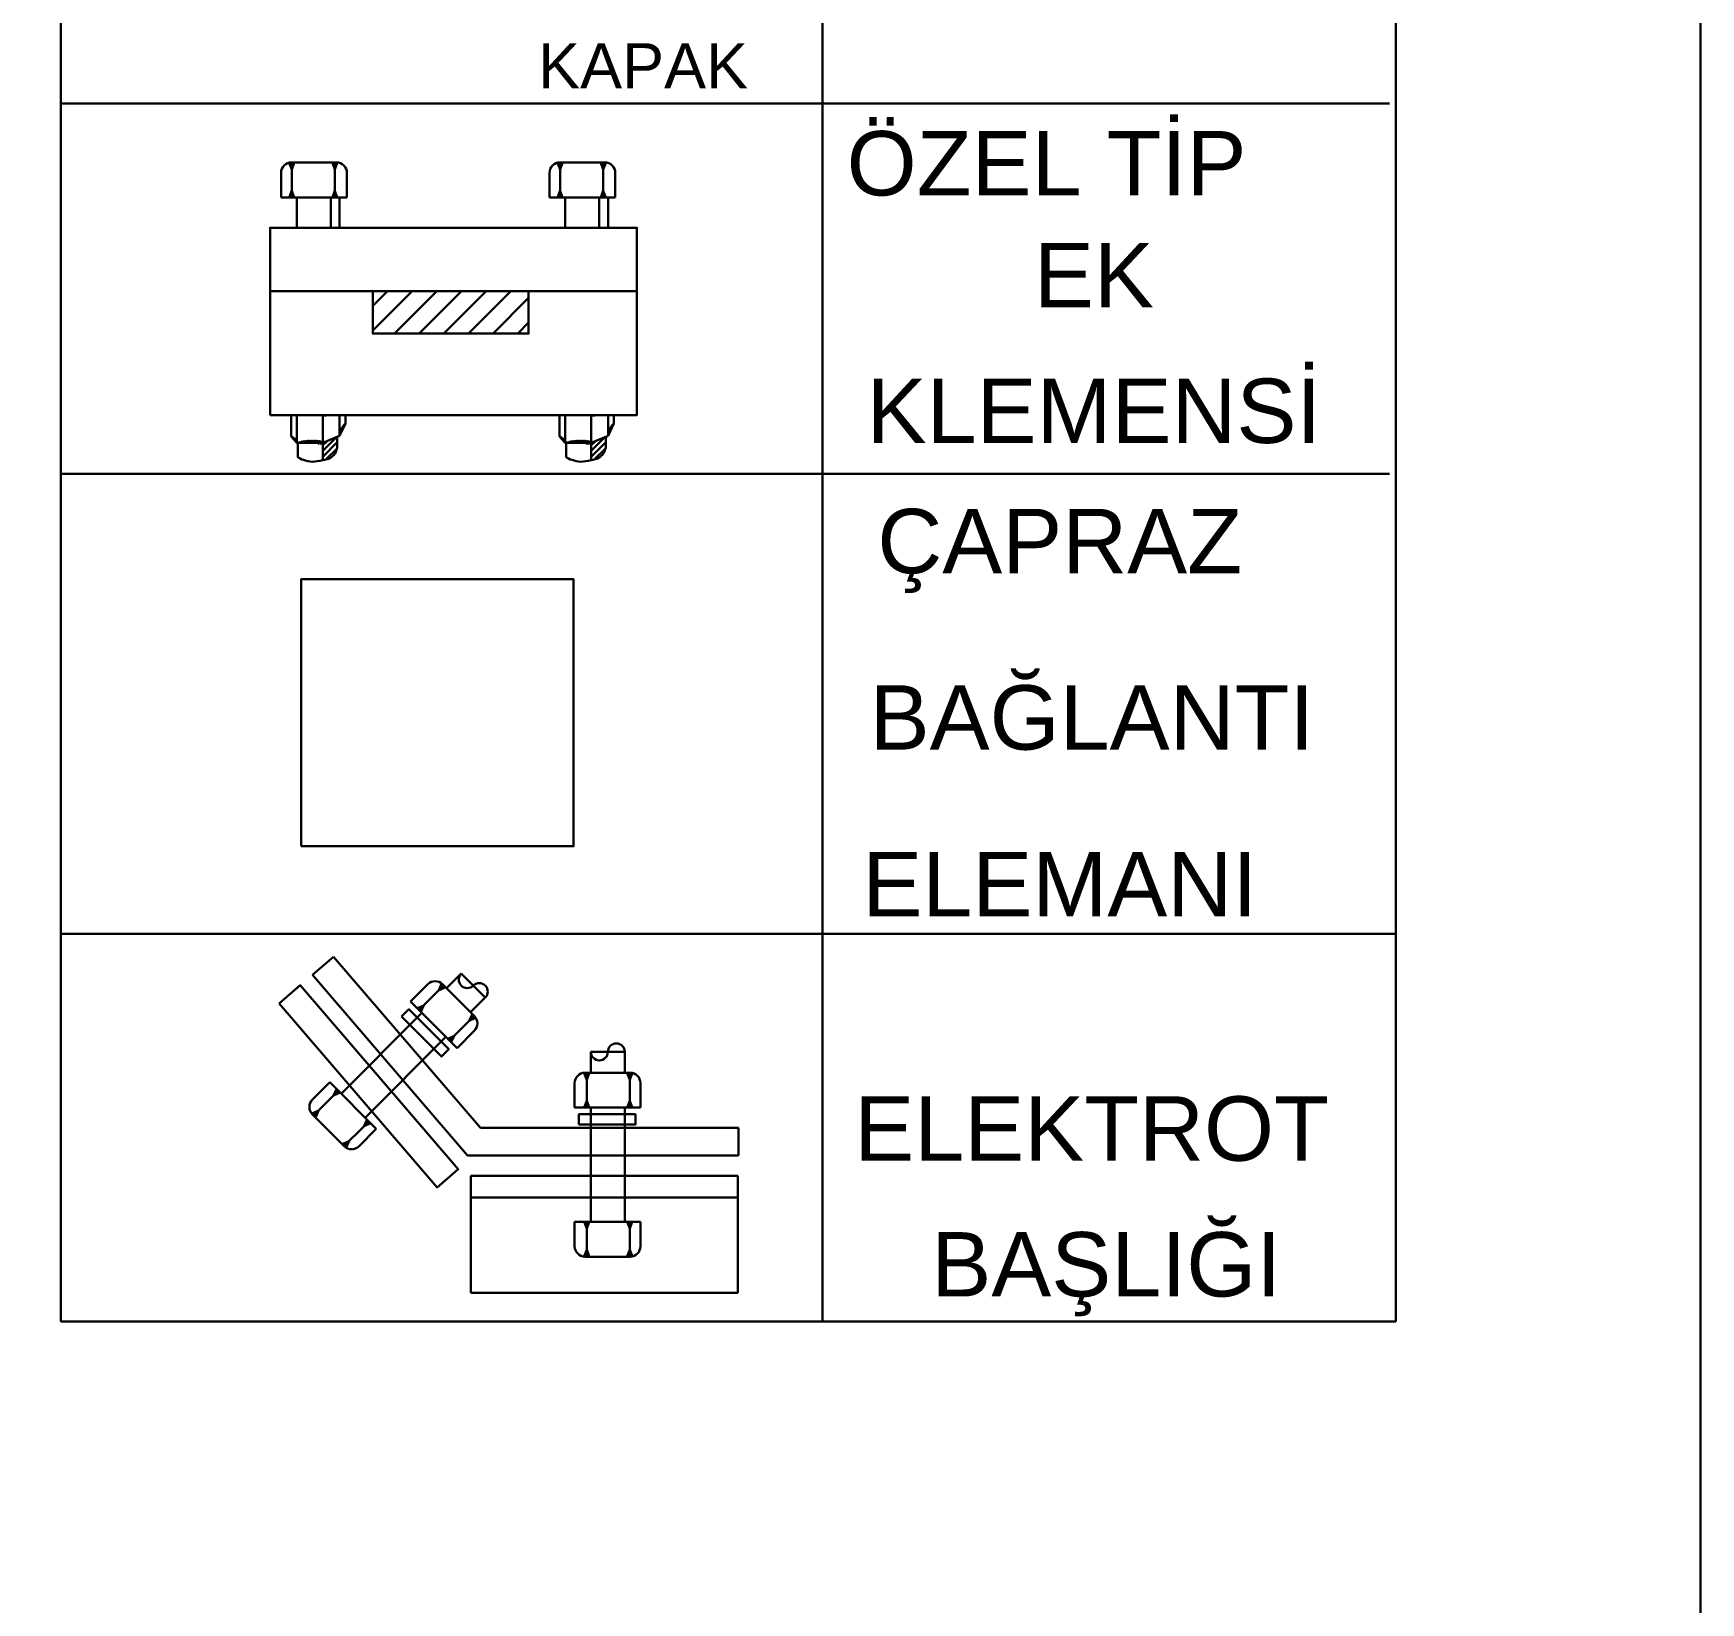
# Model space of a CAD drawing. Header units: metres. Extents: x 134072 to 172200, y 35728 to 38066.
# Drawn here: x 136720.4 to 136932.4, y 36328.7 to 36528.3 of the extents above; entities that cross this region are included whole.
import ezdxf

# ---------------------------------------------------------------- set-up
doc = ezdxf.new("R2010")
doc.units = ezdxf.units.M
doc.layers.add('E-YAZI', color=7, linetype='Continuous', lineweight=30)
doc.styles.add('elektrik_02', font='arial.ttf', dxfattribs={"height": 10})
pattern_1 = [(44.99999999999996, (135658.4545728915, 36428.78715300345), (-0.03674007741759584, 0.03674007741759586), [])]
pattern_2 = [(44.99999999999996, (135624.3139501896, 36428.78715300345), (-0.03674007741759584, 0.03674007741759586), [])]

msp = doc.modelspace()

# ---------------------------------------------------------------- hatches: boundary and pattern name
at = {"layer": 'E-YAZI'}
h = msp.add_hatch(dxfattribs=at)
h.set_pattern_fill('ANSI31', scale=0.8867552557499999, angle=720, style=0)
h.set_pattern_definition([(314.9999999999998, (115066.4975386866, 42737.01488077399), (-0.07837883182420455, -0.07837883182420452), [])])
h.paths.add_polyline_path([(136753.2236327209, 36510.9654643973), (136752.9083090633, 36511.80590325507), (136753.5389563785, 36511.80590325507)])
h = msp.add_hatch(dxfattribs=at)
h.set_pattern_fill('ANSI31', scale=0.8867552557499999, angle=720, style=0)
h.set_pattern_definition([(314.9999999999998, (115071.9783768135, 42737.01488077399), (-0.07837883182420455, -0.07837883182420452), [])])
h.paths.add_polyline_path([(136758.7044708469, 36510.9654643973), (136758.3891471893, 36511.80590325507), (136759.0197945042, 36511.80590325507)])
h = msp.add_hatch(dxfattribs=at)
h.set_pattern_fill('ANSI31', scale=0.8867552557499999, angle=720, style=0)
h.set_pattern_definition([(314.9999999999998, (115100.6381613894, 42737.01488077399), (-0.07837883182420455, -0.07837883182420452), [])])
h.paths.add_polyline_path([(136787.3642554234, 36510.9654643973), (136787.0489317658, 36511.80590325507), (136787.6795790807, 36511.80590325507)])
h = msp.add_hatch(dxfattribs=at)
h.set_pattern_fill('ANSI31', scale=0.8867552557499999, angle=720, style=0)
h.set_pattern_definition([(314.9999999999998, (115106.1189995151, 42737.01488077399), (-0.07837883182420455, -0.07837883182420452), [])])
h.paths.add_polyline_path([(136792.8450935491, 36510.9654643973), (136792.5297698918, 36511.80590325507), (136793.1604172067, 36511.80590325507)])
h = msp.add_hatch(dxfattribs=at)
h.set_pattern_fill('ANSI31', scale=0.8867552557499999, angle=720, style=0)
h.set_pattern_definition([(44.99999999999996, (115066.4975386866, 30282.20816112083), (-0.07837883182420452, 0.07837883182420455), [])])
h.paths.add_polyline_path([(136753.2236327209, 36508.25757749708), (136752.9083090633, 36507.41713863975), (136753.5389563785, 36507.41713863975)])
h = msp.add_hatch(dxfattribs=at)
h.set_pattern_fill('ANSI31', scale=0.8867552557499999, angle=720, style=0)
h.set_pattern_definition([(44.99999999999996, (115071.9783768135, 30282.20816112083), (-0.07837883182420452, 0.07837883182420455), [])])
h.paths.add_polyline_path([(136758.7044708469, 36508.25757749708), (136758.3891471893, 36507.41713863975), (136759.0197945042, 36507.41713863975)])
h = msp.add_hatch(dxfattribs=at)
h.set_pattern_fill('ANSI31', scale=0.8867552557499999, angle=720, style=0)
h.set_pattern_definition([(44.99999999999996, (115100.6381613894, 30282.20816112083), (-0.07837883182420452, 0.07837883182420455), [])])
h.paths.add_polyline_path([(136787.3642554234, 36508.25757749708), (136787.0489317658, 36507.41713863975), (136787.6795790807, 36507.41713863975)])
h = msp.add_hatch(dxfattribs=at)
h.set_pattern_fill('ANSI31', scale=0.8867552557499999, angle=720, style=0)
h.set_pattern_definition([(44.99999999999996, (115106.1189995151, 30282.20816112083), (-0.07837883182420452, 0.07837883182420455), [])])
h.paths.add_polyline_path([(136792.8450935491, 36508.25757749708), (136792.5297698918, 36507.41713863975), (136793.1604172067, 36507.41713863975)])
h = msp.add_hatch(dxfattribs=at)
h.set_pattern_fill('ANSI31', scale=17.735105115, angle=720, style=0)
h.set_pattern_definition([(44.99999999999996, (115086.4238040362, 30282.20816112083), (-1.567576636484089, 1.56757663648409), [])])
h.paths.add_polyline_path([(136763.5275099239, 36495.48696836313), (136763.5275099239, 36490.09451721882), (136783.3610776876, 36490.09451721882), (136783.3610776876, 36495.48696836313)])
h = msp.add_hatch(dxfattribs=at)
h.set_pattern_fill('ANSI31', scale=0.4156665261328125, angle=720, style=0)
h.set_pattern_definition(pattern_2)
edge = h.paths.add_edge_path()
edge.add_line((136759.319180409, 36477.0761960934), (136760.0510556047, 36478.66184124896))
edge.add_ellipse((136761.7375683492, 36476.92168345394), major_axis=(1.713545211738932, 1.71354521173893), ratio=0.9999999999649183, start_angle=89.10309908733923, end_angle=131.3442980074054)
h = msp.add_hatch(dxfattribs=at)
h.set_pattern_fill('ANSI31', scale=0.4156665261328125, angle=720, style=0)
h.set_pattern_definition(pattern_1)
edge = h.paths.add_edge_path()
edge.add_line((136793.4598031114, 36477.0761960934), (136794.1916783072, 36478.66184124896))
edge.add_ellipse((136795.8781910514, 36476.92168345394), major_axis=(1.713545211738932, 1.71354521173893), ratio=0.9999999999649183, start_angle=89.10309908733923, end_angle=131.3442980074054)
h = msp.add_hatch(dxfattribs=at)
h.set_pattern_fill('ANSI31', scale=0.4156665261328125, angle=720, style=0)
h.set_pattern_definition(pattern_2)
edge = h.paths.add_edge_path()
edge.add_line((136753.1290020865, 36476.98837108289), (136753.8705238979, 36476.18528859103))
edge.add_ellipse((136752.9132653332, 36476.04529044199), major_axis=(0.6840845858064073, 0.6840845858064056), ratio=0.9999999999943048, start_angle=323.3204659487926, end_angle=392.1148680056841)
h = msp.add_hatch(dxfattribs=at)
h.set_pattern_fill('ANSI31', scale=0.4156665261328125, angle=720, style=0)
h.set_pattern_definition(pattern_2)
edge = h.paths.add_edge_path()
edge.add_line((136753.8705238979, 36476.18528859103), (136757.1909747397, 36476.18803471549))
edge.add_ellipse((136755.5307493189, 36476.1866616534), major_axis=(1.709795919800065, 0.0799606786376738), ratio=0.1799478063634553, start_angle=-14.32071146563954, end_angle=165.6792885343602)
h = msp.add_hatch(dxfattribs=at)
h.set_pattern_fill('ANSI31', scale=4.156665261328124, angle=720, style=0)
h.set_pattern_definition([(44.99999999999996, (135604.0262016573, 36422.00756519543), (-0.3674007741759585, 0.367400774175959), [])])
edge = h.paths.add_edge_path()
edge.add_line((136757.1909747403, 36476.18803471549), (136759.0211781006, 36476.95183116784))
edge.add_line((136759.0211781006, 36476.95183116784), (136759.0211781006, 36475.61415332086))
edge.add_spline(control_points=[(136759.0211781006, 36475.61415331998), (136758.9390677316, 36475.3463534821), (136758.674379778, 36474.4830838042), (136757.9054659706, 36474.13447411951), (136757.1909401926, 36473.97716389749)], knot_values=[30.51366192278934, 30.51366192278934, 30.51366192278934, 30.51366192278934, 49.98798831031792, 93.29038169439056, 93.29038169439056, 93.29038169439056, 93.29038169439056], degree=3, periodic=0)
edge.add_line((136757.1909401926, 36473.97716389749), (136757.1909747397, 36476.18803471549))
h = msp.add_hatch(dxfattribs=at)
h.set_pattern_fill('ANSI31', scale=0.4156665261328125, angle=720, style=0)
h.set_pattern_definition(pattern_1)
edge = h.paths.add_edge_path()
edge.add_line((136787.2696247888, 36476.98837108289), (136788.0111466001, 36476.18528859103))
edge.add_ellipse((136787.0538880351, 36476.04529044199), major_axis=(0.6840845858064073, 0.6840845858064056), ratio=0.9999999999943048, start_angle=323.3204659487926, end_angle=392.1148680056841)
h = msp.add_hatch(dxfattribs=at)
h.set_pattern_fill('ANSI31', scale=0.4156665261328125, angle=720, style=0)
h.set_pattern_definition(pattern_1)
edge = h.paths.add_edge_path()
edge.add_line((136788.0111466001, 36476.18528859103), (136791.3315974428, 36476.18803471549))
edge.add_ellipse((136789.6713720211, 36476.1866616534), major_axis=(1.709795919800065, 0.0799606786376738), ratio=0.1799478063634553, start_angle=-14.32071146563954, end_angle=165.6792885343602)
h = msp.add_hatch(dxfattribs=at)
h.set_pattern_fill('ANSI31', scale=4.156665261328124, angle=720, style=0)
h.set_pattern_definition([(44.99999999999996, (135638.1668243597, 36422.00756519543), (-0.3674007741759585, 0.367400774175959), [])])
edge = h.paths.add_edge_path()
edge.add_line((136791.3315974428, 36476.18803471549), (136793.1618008025, 36476.95183116784))
edge.add_line((136793.1618008025, 36476.95183116784), (136793.1618008025, 36475.61415332086))
edge.add_spline(control_points=[(136793.1618008025, 36475.61415331998), (136793.0796904344, 36475.3463534821), (136792.8150024805, 36474.4830838042), (136792.0460886731, 36474.13447411951), (136791.3315628947, 36473.97716389749)], knot_values=[30.51366192278934, 30.51366192278934, 30.51366192278934, 30.51366192278934, 49.98798831031792, 93.29038169439056, 93.29038169439056, 93.29038169439056, 93.29038169439056], degree=3, periodic=0)
edge.add_line((136791.3315628947, 36473.97716389749), (136791.3315974428, 36476.18803471549))
h = msp.add_hatch(dxfattribs=at)
h.set_pattern_fill('ANSI31', scale=0.8867552557499999, angle=855.0159402038951, style=0)
h.set_pattern_definition([(180.0159402038952, (156512.2743271337, 25479.71852124199), (3.083791581061184e-05, -0.1108444026790564), [])])
h.paths.add_polyline_path([(136771.9207674357, 36406.57631984683), (136772.737911614, 36406.94785971712), (136772.2918525753, 36407.39367062968)])
h = msp.add_hatch(dxfattribs=at)
h.set_pattern_fill('ANSI31', scale=0.8867552557499999, angle=855.0159402038951, style=0)
h.set_pattern_definition([(90.01594020389183, (147707.8465312615, 16670.39041909912), (0.1108444026790565, 3.083791581067485e-05), [])])
h.paths.add_polyline_path([(136770.0065350251, 36404.66102202605), (136769.6354498861, 36403.84367124378), (136769.1893908475, 36404.28948215576)])
h = msp.add_hatch(dxfattribs=at)
h.set_pattern_fill('ANSI31', scale=0.8867552557499999, angle=855.0159402038951, style=0)
h.set_pattern_definition([(180.0159402038952, (156516.1509429986, 25475.84406179588), (3.083791581061184e-05, -0.1108444026790564), [])])
h.paths.add_polyline_path([(136775.797383301, 36402.70186040042), (136776.614527479, 36403.07340027099), (136776.1684684403, 36403.51921118474)])
h = msp.add_hatch(dxfattribs=at)
h.set_pattern_fill('ANSI31', scale=0.8867552557499999, angle=855.0159402038951, style=0)
h.set_pattern_definition([(90.01594020389183, (147711.7231471273, 16666.51595965419), (0.1108444026790565, 3.083791581067485e-05), [])])
h.paths.add_polyline_path([(136773.8831508901, 36400.78656258038), (136773.5120657511, 36399.96921179752), (136773.0660067127, 36400.41502271009)])
h = msp.add_hatch(dxfattribs=at)
h.set_pattern_fill('ANSI31', scale=0.8867552557499999, angle=900, style=0)
h.set_pattern_definition([(225, (158477.4709508792, 42621.26091844776), (0.07837883182420452, -0.07837883182420455), [])])
h.paths.add_polyline_path([(136790.7448568455, 36395.21150207035), (136791.0601805031, 36396.05194092885), (136790.4295331882, 36396.05194092885)])
h = msp.add_hatch(dxfattribs=at)
h.set_pattern_fill('ANSI31', scale=0.8867552557499999, angle=900, style=0)
h.set_pattern_definition([(225, (158482.9517890052, 42621.26091844776), (0.07837883182420452, -0.07837883182420455), [])])
h.paths.add_polyline_path([(136796.2256949718, 36395.21150207035), (136796.5410186291, 36396.05194092885), (136795.9103713142, 36396.05194092885)])
h = msp.add_hatch(dxfattribs=at)
h.set_pattern_fill('ANSI31', scale=0.8867552557499999, angle=855.0159402038951, style=0)
h.set_pattern_definition([(180.0159402038951, (156498.9056368427, 25466.34239029961), (3.083791581061184e-05, -0.1108444026790565), [])])
h.paths.add_polyline_path([(136758.5520771447, 36393.2001889043), (136759.369221323, 36393.57172877474), (136758.9231622843, 36394.01753968775)])
h = msp.add_hatch(dxfattribs=at)
h.set_pattern_fill('ANSI31', scale=0.8867552557499999, angle=855.0159402038951, style=0)
h.set_pattern_definition([(90.01594020389183, (147694.4778409704, 16657.01428815777), (0.1108444026790564, 3.083791581061184e-05), [])])
h.paths.add_polyline_path([(136756.6378447341, 36391.28489108426), (136756.2667595951, 36390.46754030082), (136755.8207005562, 36390.91335121309)])
h = msp.add_hatch(dxfattribs=at)
h.set_pattern_fill('ANSI31', scale=0.8867552557499999, angle=900, style=0)
h.set_pattern_definition([(134.9999999999999, (158477.4709508792, 30166.45419879461), (0.07837883182420455, 0.07837883182420452), [])])
h.paths.add_polyline_path([(136790.7448568455, 36392.50361517203), (136791.0601805031, 36391.66317631221), (136790.4295331882, 36391.66317631221)])
h = msp.add_hatch(dxfattribs=at)
h.set_pattern_fill('ANSI31', scale=0.8867552557499999, angle=900, style=0)
h.set_pattern_definition([(134.9999999999999, (158482.9517890052, 30166.45419879461), (0.07837883182420455, 0.07837883182420452), [])])
h.paths.add_polyline_path([(136796.2256949718, 36392.50361517203), (136796.5410186291, 36391.66317631221), (136795.9103713142, 36391.66317631221)])
h = msp.add_hatch(dxfattribs=at)
h.set_pattern_fill('ANSI31', scale=0.8867552557499999, angle=855.0159402038951, style=0)
h.set_pattern_definition([(180.0159402038951, (156502.7822527085, 25462.4679308532), (3.083791581061184e-05, -0.1108444026790565), [])])
h.paths.add_polyline_path([(136762.42869301, 36389.32572945804), (136763.245837188, 36389.6972693298), (136762.7997781493, 36390.14308024148)])
h = msp.add_hatch(dxfattribs=at)
h.set_pattern_fill('ANSI31', scale=0.8867552557499999, angle=855.0159402038951, style=0)
h.set_pattern_definition([(90.01594020389183, (147698.3544568362, 16653.13982871151), (0.1108444026790564, 3.083791581061184e-05), [])])
h.paths.add_polyline_path([(136760.514460599, 36387.41043163859), (136760.1433754603, 36386.59308085513), (136759.6973164214, 36387.03889176757)])
h = msp.add_hatch(dxfattribs=at)
h.set_pattern_fill('ANSI31', scale=0.8867552557499999, angle=900, style=0)
h.set_pattern_definition([(225, (158477.4709508792, 42602.34947326049), (0.07837883182420444, -0.07837883182420455), [])])
h.paths.add_polyline_path([(136790.7448568455, 36376.3000568835), (136791.0601805031, 36377.14049574142), (136790.4295331882, 36377.14049574142)])
h = msp.add_hatch(dxfattribs=at)
h.set_pattern_fill('ANSI31', scale=0.8867552557499999, angle=900, style=0)
h.set_pattern_definition([(225, (158482.9517890052, 42602.34947326049), (0.07837883182420444, -0.07837883182420455), [])])
h.paths.add_polyline_path([(136796.2256949718, 36376.3000568835), (136796.5410186291, 36377.14049574142), (136795.9103713142, 36377.14049574142)])
h = msp.add_hatch(dxfattribs=at)
h.set_pattern_fill('ANSI31', scale=0.8867552557499999, angle=900, style=0)
h.set_pattern_definition([(134.9999999999999, (158477.4709508792, 30147.54275360718), (0.07837883182420455, 0.07837883182420452), [])])
h.paths.add_polyline_path([(136790.7448568455, 36373.59216998328), (136791.0601805031, 36372.75173112565), (136790.4295331882, 36372.75173112565)])
h = msp.add_hatch(dxfattribs=at)
h.set_pattern_fill('ANSI31', scale=0.8867552557499999, angle=900, style=0)
h.set_pattern_definition([(134.9999999999999, (158482.9517890052, 30147.54275360718), (0.07837883182420455, 0.07837883182420452), [])])
h.paths.add_polyline_path([(136796.2256949718, 36373.59216998328), (136796.5410186291, 36372.75173112565), (136795.9103713142, 36372.75173112565)])

# ---------------------------------------------------------------- linework, layer by layer
at = {"layer": 'E-YAZI', "color": 7}
for p, q in [((136723.850408592, 36665.24097306309, 127785.8520507812), (136723.850408592, 36364.46558741093, 127785.8520507812)), ((136820.7344130082, 36665.24097306309, 127785.8520507812), (136820.7344130082, 36364.46558741093, 127785.8520507812)), ((136893.6802778683, 36665.24097306309, 127785.8520507812), (136893.6802778683, 36364.46558741093, 127785.8520507812)), ((136723.850408592, 36519.36425326664, 127785.8520507812), (136892.8756603106, 36519.36425326664, 127785.8520507812)), ((136753.2276734135, 36510.95469465246, 127785.8520507812), (136752.9083090633, 36511.80590325507, 127785.8520507812)), ((136758.914169636, 36511.85609782031, 127785.8520507812), (136753.1977098048, 36511.85609782031, 127785.8520507812)), ((136753.2236327209, 36510.9654643973, 127785.8520507812), (136753.5389563785, 36511.80590325507, 127785.8520507812)), ((136753.2276734135, 36508.26834724236, 127785.8520507812), (136753.2276734135, 36511.85609782031, 127785.8520507812)), ((136758.7085115395, 36510.95469465246, 127785.8520507812), (136758.3891471893, 36511.80590325507, 127785.8520507812)), ((136758.7044708469, 36510.9654643973, 127785.8520507812), (136759.0197945042, 36511.80590325507, 127785.8520507812)), ((136758.7085115395, 36508.26834724236, 127785.8520507812), (136758.7085115395, 36511.85609782031, 127785.8520507812)), ((136787.368296116, 36510.95469465246, 127785.8520507812), (136787.0489317658, 36511.80590325507, 127785.8520507812)), ((136793.0547923382, 36511.85609782031, 127785.8520507812), (136787.338332507, 36511.85609782031, 127785.8520507812)), ((136787.3642554234, 36510.9654643973, 127785.8520507812), (136787.6795790807, 36511.80590325507, 127785.8520507812)), ((136787.368296116, 36508.26834724236, 127785.8520507812), (136787.368296116, 36511.85609782031, 127785.8520507812)), ((136792.849134242, 36510.95469465246, 127785.8520507812), (136792.5297698918, 36511.80590325507, 127785.8520507812)), ((136792.8450935491, 36510.9654643973, 127785.8520507812), (136793.1604172067, 36511.80590325507, 127785.8520507812)), ((136792.849134242, 36508.26834724236, 127785.8520507812), (136792.849134242, 36511.85609782031, 127785.8520507812)), ((136751.8675769215, 36510.5259649363, 127785.8520507812), (136751.8675769215, 36507.41713863975, 127785.8520507812)), ((136760.2443025193, 36507.41713863975, 127785.8520507812), (136760.2443025193, 36510.5259649363, 127785.8520507812)), ((136786.0081996237, 36510.5259649363, 127785.8520507812), (136786.0081996237, 36507.41713863975, 127785.8520507812)), ((136794.3849252218, 36507.41713863975, 127785.8520507812), (136794.3849252218, 36510.5259649363, 127785.8520507812)), ((136751.8675769215, 36507.41713863975, 127785.8520507812), (136760.2443025193, 36507.41713863975, 127785.8520507812)), ((136753.2276734135, 36508.26834724236, 127785.8520507812), (136752.9083090633, 36507.41713863975, 127785.8520507812)), ((136753.2236327209, 36508.25757749708, 127785.8520507812), (136753.5389563785, 36507.41713863975, 127785.8520507812)), ((136753.8590006548, 36507.41713863975, 127785.8520507812), (136753.8590006548, 36503.55102614303, 127785.8520507812)), ((136758.1765544151, 36503.55102614303, 127785.8520507812), (136758.1765544151, 36507.41713863975, 127785.8520507812)), ((136758.7085115395, 36508.26834724236, 127785.8520507812), (136758.3891471893, 36507.41713863975, 127785.8520507812)), ((136758.7044708469, 36508.25757749708, 127785.8520507812), (136759.0197945042, 36507.41713863975, 127785.8520507812)), ((136759.319180409, 36507.41713863975, 127785.8520507812), (136759.319180409, 36503.55102614303, 127785.8520507812)), ((136786.0081996237, 36507.41713863975, 127785.8520507812), (136794.3849252218, 36507.41713863975, 127785.8520507812)), ((136787.368296116, 36508.26834724236, 127785.8520507812), (136787.0489317658, 36507.41713863975, 127785.8520507812)), ((136787.3642554234, 36508.25757749708, 127785.8520507812), (136787.6795790807, 36507.41713863975, 127785.8520507812)), ((136787.9996233564, 36507.41713863975, 127785.8520507812), (136787.9996233564, 36503.55102614303, 127785.8520507812)), ((136792.3171771176, 36503.55102614303, 127785.8520507812), (136792.3171771176, 36507.41713863975, 127785.8520507812)), ((136792.849134242, 36508.26834724236, 127785.8520507812), (136792.5297698918, 36507.41713863975, 127785.8520507812)), ((136792.8450935491, 36508.25757749708, 127785.8520507812), (136793.1604172067, 36507.41713863975, 127785.8520507812)), ((136793.4598031114, 36507.41713863975, 127785.8520507812), (136793.4598031114, 36503.55102614303, 127785.8520507812)), ((136750.5856801524, 36495.48696836313, 127785.8520507812), (136797.2154622872, 36495.48696836313, 127785.8520507812)), ((136753.1290020865, 36479.72974976391, 127785.8520507812), (136753.1290020865, 36476.98837108289, 127785.8520507812)), ((136753.8679882939, 36479.72974976391, 127785.8520507812), (136753.8705238979, 36479.72700365573, 127785.8520507812)), ((136753.8705238979, 36479.72700365573, 127785.8520507812), (136757.1909747403, 36479.72974978092, 127785.8520507812)), ((136753.8705238979, 36479.72700365573, 127785.8520507812), (136753.8705238979, 36476.18528859103, 127785.8520507812)), ((136757.1909725841, 36479.72974971726, 127785.8520507812), (136759.0211781006, 36479.72974971726, 127785.8520507812)), ((136757.1909747403, 36479.72974978092, 127785.8520507812), (136757.1909747403, 36476.18803471549, 127785.8520507812)), ((136759.319180409, 36479.72974976391, 127785.8520507812), (136759.319180409, 36477.0761960934, 127785.8520507812)), ((136759.319180409, 36477.0761960934, 127785.8520507812), (136760.0510556047, 36478.66184124896, 127785.8520507812)), ((136760.0510556047, 36479.72974976391, 127785.8520507812), (136760.0510556047, 36478.66184124896, 127785.8520507812)), ((136787.2696247888, 36479.72974976391, 127785.8520507812), (136787.2696247888, 36476.98837108289, 127785.8520507812)), ((136788.0086109964, 36479.72974976391, 127785.8520507812), (136788.0111466001, 36479.72700365573, 127785.8520507812)), ((136788.0111466001, 36479.72700365573, 127785.8520507812), (136791.3315974428, 36479.72974978092, 127785.8520507812)), ((136788.0111466001, 36479.72700365573, 127785.8520507812), (136788.0111466001, 36476.18528859103, 127785.8520507812)), ((136791.3315952863, 36479.72974971726, 127785.8520507812), (136793.1618008025, 36479.72974971726, 127785.8520507812)), ((136791.3315974428, 36479.72974978092, 127785.8520507812), (136791.3315974428, 36476.18803471549, 127785.8520507812)), ((136793.4598031114, 36479.72974976391, 127785.8520507812), (136793.4598031114, 36477.0761960934, 127785.8520507812)), ((136793.4598031114, 36477.0761960934, 127785.8520507812), (136794.1916783072, 36478.66184124896, 127785.8520507812)), ((136794.1916783072, 36479.72974976391, 127785.8520507812), (136794.1916783072, 36478.66184124896, 127785.8520507812)), ((136753.1290020865, 36476.98837108289, 127785.8520507812), (136753.8705238979, 36476.18528859103, 127785.8520507812)), ((136753.8705238979, 36476.18528859103, 127785.8520507812), (136757.1909747403, 36476.18803471549, 127785.8520507812)), ((136753.9781294779, 36476.18537758422, 127785.8520507812), (136753.9781294779, 36474.38966113432, 127785.8520507812)), ((136757.1909747403, 36476.18803471549, 127785.8520507812), (136757.1909401926, 36473.97716389749, 127785.8520507812)), ((136757.1909747403, 36476.18803471549, 127785.8520507812), (136759.319180409, 36477.0761960934, 127785.8520507812)), ((136759.0211781006, 36476.95183116784, 127785.8520507812), (136759.0211781006, 36475.61415331998, 127785.8520507812)), ((136787.2696247888, 36476.98837108289, 127785.8520507812), (136788.0111466001, 36476.18528859103, 127785.8520507812)), ((136788.0111466001, 36476.18528859103, 127785.8520507812), (136791.3315974428, 36476.18803471549, 127785.8520507812)), ((136788.1187521795, 36476.18537758422, 127785.8520507812), (136788.1187521795, 36474.38966113432, 127785.8520507812)), ((136791.3315974428, 36476.18803471549, 127785.8520507812), (136791.3315628947, 36473.97716389749, 127785.8520507812)), ((136791.3315974428, 36476.18803471549, 127785.8520507812), (136793.4598031114, 36477.0761960934, 127785.8520507812)), ((136793.1618008025, 36476.95183116784, 127785.8520507812), (136793.1618008025, 36475.61415331998, 127785.8520507812)), ((136723.850408592, 36472.2521365827, 127785.8520507812), (136892.8756603106, 36472.2521365827, 127785.8520507812)), ((136723.850408592, 36413.77606882156, 127785.8520507812), (136893.6802778683, 36413.77606882156, 127785.8520507812)), ((136758.535590904, 36410.84233746518, 127785.8520507812), (136755.855313764, 36408.5436347603, 127785.8520507812)), ((136777.2207956289, 36389.08545689164, 127785.8520507812), (136758.535590904, 36410.84233746518, 127785.8520507812)), ((136755.855313764, 36408.5436347603, 127785.8520507812), (136775.5973762408, 36385.55446274369, 127785.8520507812)), ((136774.7863894486, 36408.69674241672, 127785.8520507812), (136772.9237622641, 36406.83307854363, 127785.8520507812)), ((136774.7863894486, 36408.69674241672, 127785.8520507812), (136777.8402102373, 36405.64462035702, 127785.8520507812)), ((136768.3232920703, 36405.15509915379, 127785.8520507812), (136770.5209525626, 36407.35398280451, 127785.8520507812)), ((136770.01129027, 36404.67149591037, 127785.8520507812), (136772.5475071403, 36407.20912436987, 127785.8520507812)), ((136771.9102961993, 36406.5715587756, 127785.8520507812), (136772.737911614, 36406.94785971712, 127785.8520507812)), ((136771.9207674357, 36406.57631984683, 127785.8520507812), (136772.2918525753, 36407.39367062968, 127785.8520507812)), ((136772.402044454, 36407.35450614149, 127785.8520507812), (136776.4453163698, 36403.31348334912, 127785.8520507812)), ((136775.9775830527, 36403.7809564832, 127785.8520507812), (136777.8402102373, 36405.64462035702, 127785.8520507812)), ((136769.7858174943, 36403.69338727897, 127785.8520507812), (136759.5195889309, 36393.42144481037, 127785.8520507812)), ((136774.2481792149, 36399.23350780767, 127785.8520507812), (136768.3232920703, 36405.15509915379, 127785.8520507812)), ((136770.0065350251, 36404.66102202605, 127785.8520507812), (136769.1893908475, 36404.28948215576, 127785.8520507812)), ((136770.01129027, 36404.67149591037, 127785.8520507812), (136769.6354498861, 36403.84367124378, 127785.8520507812)), ((136775.797383301, 36402.70186040042, 127785.8520507812), (136776.1684684403, 36403.51921118474, 127785.8520507812)), ((136773.8879061352, 36400.7970364647, 127785.8520507812), (136776.4241230055, 36403.33466492494, 127785.8520507812)), ((136776.4458397071, 36401.43239145898, 127785.8520507812), (136774.2481792149, 36399.23350780767, 127785.8520507812)), ((136775.7869120645, 36402.69709932977, 127785.8520507812), (136776.614527479, 36403.07340027099, 127785.8520507812)), ((136762.5734097195, 36390.36932275067, 127785.8520507812), (136772.8396382827, 36400.64126521928, 127785.8520507812)), ((136773.8831508901, 36400.78656258038, 127785.8520507812), (136773.0660067127, 36400.41502271009, 127785.8520507812)), ((136773.8879061352, 36400.7970364647, 127785.8520507812), (136773.5120657511, 36399.96921179752, 127785.8520507812)), ((136791.2727732767, 36398.73702127272, 127785.8520507812), (136791.2727732767, 36396.1021354938, 127785.8520507812)), ((136791.2727732767, 36398.73702127272, 127785.8520507812), (136795.5903270379, 36398.73702127272, 127785.8520507812)), ((136795.5903270379, 36396.1021354938, 127785.8520507812), (136795.5903270379, 36398.73702127272, 127785.8520507812)), ((136790.7448568455, 36395.21150207035, 127785.8520507812), (136790.4295331882, 36396.05194092885, 127785.8520507812)), ((136790.5351580564, 36396.1021354938, 127785.8520507812), (136796.2516178879, 36396.1021354938, 127785.8520507812)), ((136790.7408161532, 36392.51438491556, 127785.8520507812), (136790.7408161532, 36396.1021354938, 127785.8520507812)), ((136790.7408161532, 36395.20073232624, 127785.8520507812), (136791.0601805031, 36396.05194092885, 127785.8520507812)), ((136796.2256949718, 36395.21150207035, 127785.8520507812), (136795.9103713142, 36396.05194092885, 127785.8520507812)), ((136796.2216542789, 36392.51438491556, 127785.8520507812), (136796.2216542789, 36396.1021354938, 127785.8520507812)), ((136796.2216542789, 36395.20073232624, 127785.8520507812), (136796.5410186291, 36396.05194092885, 127785.8520507812)), ((136758.0570635069, 36394.88315668519, 127785.8520507812), (136755.8594030144, 36392.68427303447, 127785.8520507812)), ((136758.5416059079, 36393.19542783307, 127785.8520507812), (136756.0053890376, 36390.6577993727, 127785.8520507812)), ((136763.9819506509, 36388.96156533906, 127785.8520507812), (136758.0570635069, 36394.88315668519, 127785.8520507812)), ((136758.5416059079, 36393.19542783307, 127785.8520507812), (136759.369221323, 36393.57172877474, 127785.8520507812)), ((136758.5520771447, 36393.2001889043, 127785.8520507812), (136758.9231622843, 36394.01753968775, 127785.8520507812)), ((136789.2050251731, 36391.66317631221, 127785.8520507812), (136789.2050251731, 36394.77200261067, 127785.8520507812)), ((136797.5817507712, 36394.77200261067, 127785.8520507812), (136797.5817507712, 36391.66317631221, 127785.8520507812)), ((136756.6378447341, 36391.28489108426, 127785.8520507812), (136755.8207005562, 36390.91335121309, 127785.8520507812)), ((136755.8599263511, 36390.80318114314, 127785.8520507812), (136759.9031982677, 36386.76215835135, 127785.8520507812)), ((136756.6425999783, 36391.2953649677, 127785.8520507812), (136756.2667595951, 36390.46754030082, 127785.8520507812)), ((136797.5817507712, 36391.66317631221, 127785.8520507812), (136789.2050251731, 36391.66317631221, 127785.8520507812)), ((136790.7448568455, 36392.50361517203, 127785.8520507812), (136790.4295331882, 36391.66317631221, 127785.8520507812)), ((136790.7408161532, 36392.51438491556, 127785.8520507812), (136791.0601805031, 36391.66317631221, 127785.8520507812)), ((136791.2727732767, 36391.66317631221, 127785.8520507812), (136791.2727732767, 36377.14049574142, 127785.8520507812)), ((136795.5903270379, 36377.14049574142, 127785.8520507812), (136795.5903270379, 36391.66317631221, 127785.8520507812)), ((136796.2256949718, 36392.50361517203, 127785.8520507812), (136795.9103713142, 36391.66317631221, 127785.8520507812)), ((136796.2216542789, 36392.51438491556, 127785.8520507812), (136796.5410186291, 36391.66317631221, 127785.8520507812)), ((136762.4182217735, 36389.3209683874, 127785.8520507812), (136759.8820049026, 36386.78333992643, 127785.8520507812)), ((136761.7842901589, 36386.76268168776, 127785.8520507812), (136763.9819506509, 36388.96156533906, 127785.8520507812)), ((136762.4182217735, 36389.3209683874, 127785.8520507812), (136763.245837188, 36389.6972693298, 127785.8520507812)), ((136762.42869301, 36389.32572945804, 127785.8520507812), (136762.7997781493, 36390.14308024148, 127785.8520507812)), ((136810.0546897397, 36389.08545689164, 127785.8520507812), (136777.2207956289, 36389.08545689164, 127785.8520507812)), ((136810.0546897397, 36385.55446274369, 127785.8520507812), (136810.0546897397, 36389.08545689164, 127785.8520507812)), ((136760.514460599, 36387.41043163859, 127785.8520507812), (136759.6973164214, 36387.03889176757, 127785.8520507812)), ((136760.5192158442, 36387.42090552217, 127785.8520507812), (136760.1433754603, 36386.59308085513, 127785.8520507812)), ((136775.5973762408, 36385.55446274369, 127785.8520507812), (136810.0546897397, 36385.55446274369, 127785.8520507812)), ((136776.0048255257, 36383.00618317138, 127785.8520507812), (136776.0048255257, 36368.12035713792, 127785.8520507812)), ((136809.9482972385, 36383.00618317138, 127785.8520507812), (136776.0048255257, 36383.00618317138, 127785.8520507812)), ((136809.9482972385, 36380.2239374995, 127785.8520507812), (136809.9482972385, 36383.00618317138, 127785.8520507812)), ((136809.9482972385, 36380.2239374995, 127785.8520507812), (136776.0048255257, 36380.2239374995, 127785.8520507812)), ((136809.9482972385, 36368.12035713792, 127785.8520507812), (136809.9482972385, 36380.2239374995, 127785.8520507812)), ((136789.2050251731, 36377.14049574142, 127785.8520507812), (136789.2050251731, 36374.03166944296, 127785.8520507812)), ((136797.5817507712, 36377.14049574142, 127785.8520507812), (136789.2050251731, 36377.14049574142, 127785.8520507812)), ((136790.7448568455, 36376.3000568835, 127785.8520507812), (136790.4295331882, 36377.14049574142, 127785.8520507812)), ((136790.7408161532, 36376.28928713896, 127785.8520507812), (136791.0601805031, 36377.14049574142, 127785.8520507812)), ((136790.7408161532, 36376.28928713896, 127785.8520507812), (136790.7408161532, 36372.70153656042, 127785.8520507812)), ((136796.2256949718, 36376.3000568835, 127785.8520507812), (136795.9103713142, 36377.14049574142, 127785.8520507812)), ((136796.2216542789, 36376.28928713896, 127785.8520507812), (136796.5410186291, 36377.14049574142, 127785.8520507812)), ((136796.2216542789, 36376.28928713896, 127785.8520507812), (136796.2216542789, 36372.70153656042, 127785.8520507812)), ((136797.5817507712, 36374.03166944296, 127785.8520507812), (136797.5817507712, 36377.14049574142, 127785.8520507812)), ((136790.7448568455, 36373.59216998328, 127785.8520507812), (136790.4295331882, 36372.75173112565, 127785.8520507812)), ((136790.5351580564, 36372.70153656042, 127785.8520507812), (136796.2516178879, 36372.70153656042, 127785.8520507812)), ((136790.7408161532, 36373.60293972871, 127785.8520507812), (136791.0601805031, 36372.75173112565, 127785.8520507812)), ((136796.2256949718, 36373.59216998328, 127785.8520507812), (136795.9103713142, 36372.75173112565, 127785.8520507812)), ((136796.2216542789, 36373.60293972871, 127785.8520507812), (136796.5410186291, 36372.75173112565, 127785.8520507812)), ((136776.0048255257, 36368.12035713792, 127785.8520507812), (136809.9482972385, 36368.12035713792, 127785.8520507812)), ((136723.850408592, 36364.46558741093, 127785.8520507812), (136893.6802778683, 36364.46558741093, 127785.8520507812))]:
    msp.add_line(p, q, dxfattribs=at)
at = {"layer": 'E-YAZI', "color": 7, "elevation": 127785.8520507812}
for points in [[(136932.4454534081, 36286.30687489112), (136072.7216796049, 36286.30687489112), (136072.7216796049, 36731.23193219707), (136932.4454534081, 36731.23193219707)], [(136750.4633848328, 36479.72974976391), (136797.1239612063, 36479.72974976391), (136797.1239612063, 36503.55102614303), (136750.4633848328, 36503.55102614303)], [(136763.5275099239, 36495.48696836313), (136783.3610776876, 36495.48696836313), (136783.3610776876, 36490.09451721882), (136763.5275099239, 36490.09451721882)], [(136754.406191023, 36424.90387963987), (136789.0661240993, 36424.90387963987), (136789.0661240993, 36458.85910096847), (136754.406191023, 36458.85910096847)], [(136751.6232517125, 36404.91406514114), (136771.7148665435, 36381.51731663193), (136774.3951436844, 36383.81601933623), (136754.3035288537, 36407.21276784574)], [(136767.1775910613, 36403.23214008642), (136772.2536399742, 36398.15891479294), (136773.1968732313, 36399.10267302841), (136768.1208243184, 36404.17589832113)], [(136789.7540259184, 36389.49315314355), (136796.9306468118, 36389.49315314355), (136796.9306468118, 36390.82745767465), (136789.7540259184, 36390.82745767465)]]:
    msp.add_lwpolyline(points, close=True, dxfattribs=at)
at = {"layer": 'E-YAZI', "color": 7}
for centre, radius, start, end in [((136753.1977098048, 36510.5259649363, 127785.8520507812), 1.330132883624999, 90, 180), ((136758.914169636, 36510.5259649363, 127785.8520507812), 1.330132883624999, 0, 90), ((136787.338332507, 36510.5259649363, 127785.8520507812), 1.330132883624999, 90, 180), ((136793.0547923382, 36510.5259649363, 127785.8520507812), 1.330132883624999, 0, 90), ((136771.4617601765, 36406.41369852771, 127785.8520507812), 1.330132883624999, 45.01594022297024, 135.0159401760081), ((136775.5553577304, 36407.93986921147, 127785.8520507812), 1.080402698355415, 135.4535816264389, 314.5782987871477), ((136777.077157715, 36406.4072484214, 127785.8520507812), 1.078819131223341, 315.0159401760081, 135.0159401760081), ((136775.5050320932, 36402.37267573504, 127785.8520507812), 1.330132883624999, 315.0159401760081, 45.01594022297024), ((136794.5115079061, 36398.73702127272, 127785.8520507812), 1.078819131223341, 0, 180), ((136792.3517084764, 36398.74527361373, 127785.8520507812), 1.080402698355415, 180.4376413696236, 359.5623586303764), ((136790.5351580564, 36394.77200261067, 127785.8520507812), 1.330132883624999, 90, 180), ((136796.2516178879, 36394.77200261067, 127785.8520507812), 1.330132883624999, 0, 90), ((136756.8002106286, 36391.74398875781, 127785.8520507812), 1.330132883624999, 135.0159401760081, 225.0159402229702), ((136760.8434825444, 36387.70296596587, 127785.8520507812), 1.330132883624999, 225.0159402229702, 315.0159401760081), ((136790.5351580564, 36374.03166944296, 127785.8520507812), 1.330132883624999, 180, 270), ((136796.2516178879, 36374.03166944296, 127785.8520507812), 1.330132883624999, 270, 0)]:
    msp.add_arc(centre, radius, start, end, dxfattribs=at)
for centre, major_axis, ratio, start_param, end_param in [((136754.0900048104, 36480.67354144476, 127785.8520507812), (0.6870609662261078, 0.6870609662261062), 0.9999998913677149, 3.686948311685232, 3.699139943983126), ((136758.2550775747, 36480.17383047016, 127785.8520507812), (1.064102834394252, 0.4440806889527407), 0.2490659744696476, 3.141592653706701, 4.217733679231017), ((136761.7375683492, 36476.92168345394, 127785.8520507812), (1.713545211738932, 1.71354521173893), 0.9999999999649183, 1.555142452804824, 2.292390453949852), ((136788.2306275123, 36480.67354144476, 127785.8520507812), (0.6870609662261078, 0.6870609662261062), 0.9999998913677149, 3.686948311685232, 3.699139943983126), ((136792.3957002771, 36480.17383047016, 127785.8520507812), (1.064102834394252, 0.4440806889527407), 0.2490659744696476, 3.141592653706701, 4.217733679231017), ((136795.8781910514, 36476.92168345394, 127785.8520507812), (1.713545211738932, 1.71354521173893), 0.9999999999649183, 1.555142452804824, 2.292390453949852), ((136752.9132653332, 36476.04529044199, 127785.8520507812), (0.6840845858064072, 0.6840845858064055), 0.9999999999943049, 5.643006669888643, 6.843695492722158), ((136787.0538880351, 36476.04529044199, 127785.8520507812), (0.6840845858064072, 0.6840845858064055), 0.9999999999943049, 5.643006669888643, 6.843695492722158), ((136755.5845355568, 36474.38965587893, 127785.8520507812), (-1.744033375651294, 0.2642544956687652), 0.3136033235369963, 0.4500727849572124, 1.76890429627723), ((136789.7251582593, 36474.38965587893, 127785.8520507812), (-1.744033375651294, 0.2642544956687652), 0.3136033235369963, 0.4500727849572124, 1.76890429627723)]:
    msp.add_ellipse(centre, major_axis=major_axis, ratio=ratio, start_param=start_param, end_param=end_param, dxfattribs=at)
for points in [[(136757.1909401926, 36473.97716389746, 127785.8520507812), (136757.8575916388, 36474.11347487675, 127785.8520507812), (136758.666222174, 36474.45647808949, 127785.8520507812), (136758.9390677316, 36475.34635348208, 127785.8520507812), (136759.0211781007, 36475.61415331996, 127785.8520507812)], [(136791.3315628947, 36473.97716389746, 127785.8520507812), (136791.9982143413, 36474.11347487675, 127785.8520507812), (136792.8068448756, 36474.45647808949, 127785.8520507812), (136793.0796904344, 36475.34635348208, 127785.8520507812), (136793.1618008026, 36475.61415331996, 127785.8520507812)]]:
    msp.add_open_spline(points, degree=3, knots=[28.57890205334239, 28.57890205334239, 28.57890205334239, 28.57890205334239, 73.81605530686197, 93.29038169439056, 93.29038169439056, 93.29038169439056, 93.29038169439056], dxfattribs=at)
for points in [[(136755.8465367049, 36473.80140970972, 127785.8520507812), (136756.2434897954, 36473.83995040324, 127785.8520507812), (136756.6404428869, 36473.87849109882, 127785.8520507812), (136757.1909401926, 36473.97716389746, 127785.8520507812)], [(136789.9871594071, 36473.80140970972, 127785.8520507812), (136790.3841124979, 36473.83995040324, 127785.8520507812), (136790.7810655893, 36473.87849109882, 127785.8520507812), (136791.3315628947, 36473.97716389746, 127785.8520507812)]]:
    msp.add_open_spline(points, degree=3, dxfattribs=at)

# ---------------------------------------------------------------- texts
at = {"layer": 'E-YAZI', "color": 7, "style": 'elektrik_02'}
for s, height, p in [('KAPAK', 5.733, (136784.5613062481, 36521.2801283226, 127785.8520507812)), ('ÖZEL TİP ', 8.19, (136823.8165705812, 36507.65696532044, 127785.8520507812)), ('EK', 8.19, (136847.6363085078, 36493.43947823536, 127785.8520507812)), ('KLEMENSİ', 8.19, (136826.35063643, 36476.1768469753, 127785.8520507812)), ('ÇAPRAZ', 8.19, (136827.7139385296, 36459.61013342168, 127785.8520507812)), ('BAĞLANTI', 8.19, (136826.7380992673, 36437.18487944311, 127785.8520507812)), ('ELEMANI', 8.19, (136825.8150907713, 36415.97377756468, 127785.8520507812)), ('ELEKTROT', 8.19, (136824.7703130288, 36384.90418155049, 127785.8520507812)), ('BAŞLIĞI', 8.19, (136834.5826546925, 36367.64164522519, 127785.8520507812))]:
    msp.add_text(s, height=height, dxfattribs=at).set_placement(p)

doc.saveas('drawing.dxf')
